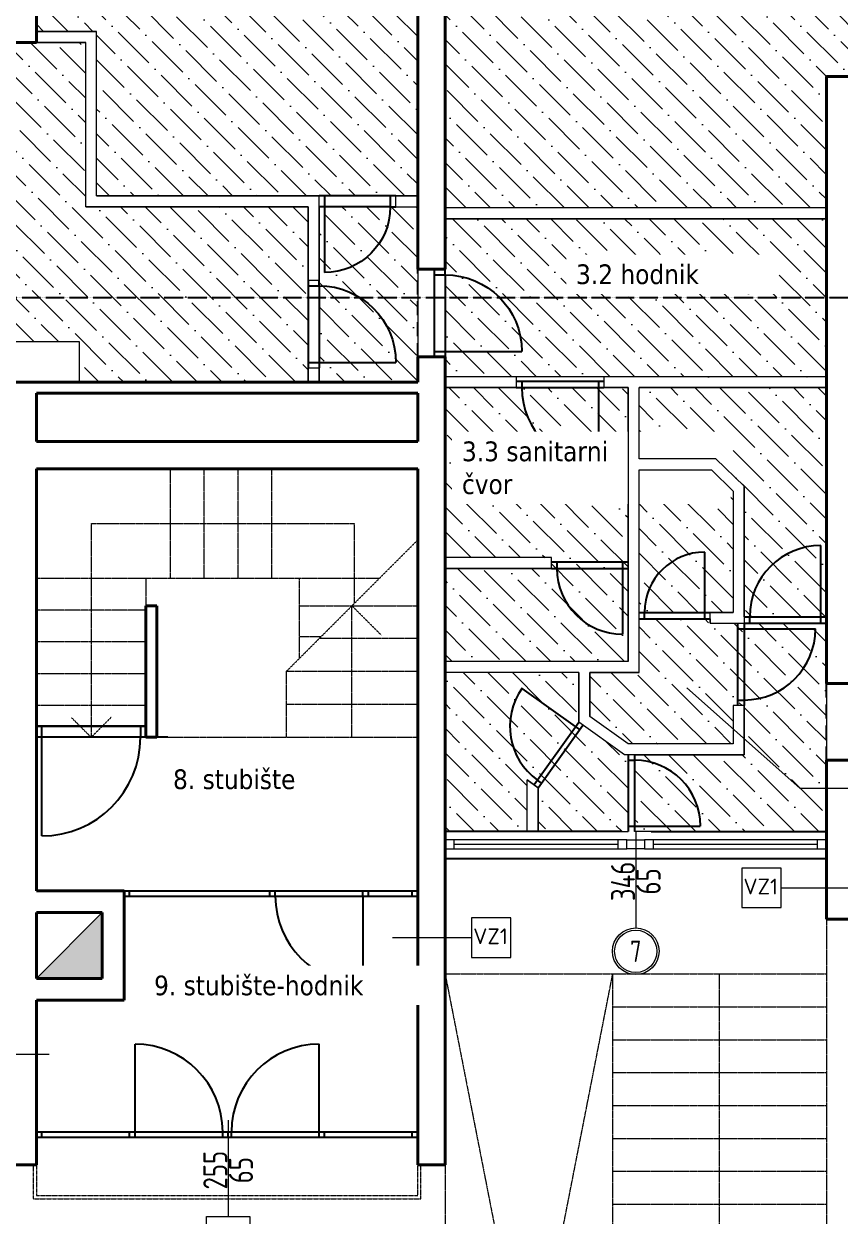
# Model space of a CAD drawing. Header units: millimetres. Extents: x 195897 to 285417, y -229751 to -116129.
# Drawn here: x 204212 to 204957, y -223496 to -222408 of the extents above; entities that cross this region are included whole.
import ezdxf
from ezdxf.enums import TextEntityAlignment as Align

# ---------------------------------------------------------------- set-up
doc = ezdxf.new("R2010")
doc.units = ezdxf.units.MM
doc.header["$PDMODE"] = 2
for name, pattern in [('ACAD_ISO03W100', [30, 12, -18]), ('HIDDEN', [0.375, 0.25, -0.125]), ('HIDDENX2', [19.05, 12.7, -6.35])]:
    doc.linetypes.add(name, pattern=pattern)
doc.layers.get('0').update_dxf_attribs({"lineweight": 0})
doc.layers.get('Defpoints').update_dxf_attribs({"color": 250, "lineweight": 0})
for name, color, linetype, lineweight in [('03-prozori', 132, 'Continuous', 0), ('05-podgled-tanko', 144, 'HIDDEN', 0), ('06-hatch_grijano', 30, 'Continuous', 0), ('07-kote', 70, 'Continuous', 9), ('09-oznaka stavke', 1, 'Continuous', 0), ('5-TX', 113, 'Continuous', 5), ('TP_01 - 0.50', 1, 'Continuous', 40), ('TP_07 - 0.20', 255, 'Continuous', 20)]:
    doc.layers.add(name, color=color, linetype=linetype, lineweight=lineweight)
for name, color, linetype in [('TP_Hatch', 252, 'Continuous'), ('TP_Hidden', 8, 'HIDDENX2'), ('TP_Otvori', 8, 'Continuous'), ('TP_Otvori.block', 8, 'Continuous'), ('zidovi', 1, 'Continuous')]:
    doc.layers.add(name, color=color, linetype=linetype)
doc.styles.add('isocpeur', font='isocpeur.ttf')
doc.styles.add('OPIS', font='hrcom.shx', dxfattribs={"width": 0.8, "height": 20})
doc.styles.add('tahoma10', font='tahoma.ttf', dxfattribs={"height": 2})
doc.dimstyles.new('ISO-25', dxfattribs={"dimtxt": 20, "dimasz": 10, "dimexe": 10, "dimexo": 10, "dimgap": 4, "dimtad": 1, "dimdec": 0, "dimtxsty": 'OPIS', "dimblk": 'ARCHTICK', "dimcen": 10, "dimdle": 10, "dimadec": 0, "dimazin": 0, "dimtfac": 1, "dimtdec": 0, "dimtix": 1, "dimtmove": 0, "dimatfit": 3, "dimldrblk": 'ARCHTICK', "dimfxl": 10, "dimfxlon": 1, "dimarcsym": 0})

# ---------------------------------------------------------------- blocks, each defined once
blk = doc.blocks.new('*U655')
at = {"layer": 'TP_Otvori'}
for p, q in [((5, 0), (5, 70)), ((5, 0), (0, 0)), ((75, 0), (5, 0)), ((5, -10), (5, 0)), ((75, -10), (75, 0)), ((75, 0), (80, 0)), ((80, -10), (0, -10))]:
    blk.add_line(p, q, dxfattribs=at)
blk.add_arc((5, 0), 70, 0, 90, dxfattribs=at)
blk = doc.blocks.new('*U658')
at = {"layer": 'TP_Otvori'}
for p, q in [((5, 0), (5, 60)), ((5, 0), (0, 0)), ((65, 0), (5, 0)), ((5, -10), (5, 0)), ((65, -10), (65, 0)), ((65, 0), (70, 0)), ((70, -10), (0, -10))]:
    blk.add_line(p, q, dxfattribs=at)
blk.add_arc((5, 0), 60, 0, 90, dxfattribs=at)
blk = doc.blocks.new('_ArchTick')
at = {"color": 0, "linetype": 'ByBlock', "lineweight": 0, "const_width": 0.15}
blk.add_lwpolyline([(-0.5, -0.5), (0.5, 0.5)], dxfattribs=at)
blk = doc.blocks.new('*D713')
at = {"layer": '07-kote', "color": 0, "linetype": 'Continuous', "lineweight": -2, "ltscale": 0.5, "transparency": 16777216}
for p, q in [((204596.4, -223791), (204596.4, -223811)), ((204944.4, -223791), (204944.4, -223811)), ((204586.4, -223801), (204954.4, -223801))]:
    blk.add_line(p, q, dxfattribs=at)
at = {"layer": 'Defpoints', "color": 0, "linetype": 'Continuous', "ltscale": 0.5, "transparency": 16777216}
for p in [(204944.4, -223314.6), (204596.4, -223538.6), (204944.4, -223801)]:
    blk.add_point(p, dxfattribs=at)
at = {"layer": '07-kote', "color": 0, "linetype": 'Continuous', "lineweight": -2, "ltscale": 0.5, "transparency": 16777216, "xscale": 10, "yscale": 10, "zscale": 10, "rotation": 180}
blk.add_blockref('_ArchTick', (204596.4, -223801), dxfattribs=at)
at = {"layer": '07-kote', "color": 0, "linetype": 'Continuous', "lineweight": -2, "ltscale": 0.5, "transparency": 16777216, "xscale": 10, "yscale": 10, "zscale": 10}
blk.add_blockref('_ArchTick', (204944.4, -223801), dxfattribs=at)
at = {"layer": '07-kote', "color": 0, "linetype": 'Continuous', "lineweight": 15, "ltscale": 0.5, "transparency": 16777216, "insert": (204770.4, -223787), "char_height": 20, "attachment_point": 5, "style": 'OPIS'}
blk.add_mtext('348', dxfattribs=at)
blk = doc.blocks.new('*D714')
at = {"layer": '07-kote', "color": 0, "linetype": 'Continuous', "lineweight": -2, "ltscale": 0.5, "transparency": 16777216}
for p, q in [((204944.4, -223791), (204944.4, -223811)), ((204969.4, -223791), (204969.4, -223811)), ((204944.4, -223801), (204934.4, -223801)), ((204944.4, -223801), (204969.4, -223801)), ((204969.4, -223801), (204979.4, -223801))]:
    blk.add_line(p, q, dxfattribs=at)
at = {"layer": 'Defpoints', "color": 0, "linetype": 'Continuous', "ltscale": 0.5, "transparency": 16777216}
for p in [(204944.4, -223314.6), (204969.4, -223314.6), (204969.4, -223801)]:
    blk.add_point(p, dxfattribs=at)
at = {"layer": '07-kote', "color": 0, "linetype": 'Continuous', "lineweight": -2, "ltscale": 0.5, "transparency": 16777216, "xscale": 10, "yscale": 10, "zscale": 10}
blk.add_blockref('_ArchTick', (204944.4, -223801), dxfattribs=at)
at = {"layer": '07-kote', "color": 0, "linetype": 'Continuous', "lineweight": -2, "ltscale": 0.5, "transparency": 16777216, "xscale": 10, "yscale": 10, "zscale": 10, "rotation": 180}
blk.add_blockref('_ArchTick', (204969.4, -223801), dxfattribs=at)
at = {"layer": '07-kote', "color": 0, "linetype": 'Continuous', "lineweight": 15, "ltscale": 0.5, "transparency": 16777216, "insert": (204956.9, -223787), "char_height": 20, "attachment_point": 5, "style": 'OPIS'}
blk.add_mtext('25', dxfattribs=at)
blk = doc.blocks.new('*D724')
at = {"layer": '07-kote', "color": 0, "linetype": 'Continuous', "lineweight": -2, "ltscale": 0.5, "transparency": 16777216}
for p, q in [((204596.4, -223831.3), (204596.4, -223851.3)), ((204944.4, -223831.3), (204944.4, -223851.3)), ((204586.4, -223841.3), (204954.4, -223841.3))]:
    blk.add_line(p, q, dxfattribs=at)
at = {"layer": 'Defpoints', "color": 0, "linetype": 'Continuous', "ltscale": 0.5, "transparency": 16777216}
for p in [(204944.4, -223225), (204596.4, -223538.6), (204944.4, -223841.3)]:
    blk.add_point(p, dxfattribs=at)
at = {"layer": '07-kote', "color": 0, "linetype": 'Continuous', "lineweight": -2, "ltscale": 0.5, "transparency": 16777216, "xscale": 10, "yscale": 10, "zscale": 10, "rotation": 180}
blk.add_blockref('_ArchTick', (204596.4, -223841.3), dxfattribs=at)
at = {"layer": '07-kote', "color": 0, "linetype": 'Continuous', "lineweight": -2, "ltscale": 0.5, "transparency": 16777216, "xscale": 10, "yscale": 10, "zscale": 10}
blk.add_blockref('_ArchTick', (204944.4, -223841.3), dxfattribs=at)
at = {"layer": '07-kote', "color": 0, "linetype": 'Continuous', "lineweight": 15, "ltscale": 0.5, "transparency": 16777216, "insert": (204770.4, -223827.3), "char_height": 20, "attachment_point": 5, "style": 'OPIS'}
blk.add_mtext('348', dxfattribs=at)
blk = doc.blocks.new('*D725')
at = {"layer": '07-kote', "color": 0, "linetype": 'Continuous', "lineweight": -2, "ltscale": 0.5, "transparency": 16777216}
for p, q in [((204944.4, -223831.3), (204944.4, -223851.3)), ((204969.4, -223831.3), (204969.4, -223851.3)), ((204944.4, -223841.3), (204934.4, -223841.3)), ((204944.4, -223841.3), (204969.4, -223841.3)), ((204969.4, -223841.3), (204979.4, -223841.3))]:
    blk.add_line(p, q, dxfattribs=at)
at = {"layer": 'Defpoints', "color": 0, "linetype": 'Continuous', "ltscale": 0.5, "transparency": 16777216}
for p in [(204944.4, -223314.6), (204969.4, -223314.6), (204969.4, -223841.3)]:
    blk.add_point(p, dxfattribs=at)
at = {"layer": '07-kote', "color": 0, "linetype": 'Continuous', "lineweight": -2, "ltscale": 0.5, "transparency": 16777216, "xscale": 10, "yscale": 10, "zscale": 10}
blk.add_blockref('_ArchTick', (204944.4, -223841.3), dxfattribs=at)
at = {"layer": '07-kote', "color": 0, "linetype": 'Continuous', "lineweight": -2, "ltscale": 0.5, "transparency": 16777216, "xscale": 10, "yscale": 10, "zscale": 10, "rotation": 180}
blk.add_blockref('_ArchTick', (204969.4, -223841.3), dxfattribs=at)
at = {"layer": '07-kote', "color": 0, "linetype": 'Continuous', "lineweight": 15, "ltscale": 0.5, "transparency": 16777216, "insert": (204956.9, -223827.3), "char_height": 20, "attachment_point": 5, "style": 'OPIS'}
blk.add_mtext('25', dxfattribs=at)
blk = doc.blocks.new('*D1115')
at = {"layer": '07-kote', "color": 0, "linetype": 'ByBlock', "lineweight": -2, "ltscale": 5, "transparency": 16777216}
for p, q in [((203081.4, -223871), (203081.4, -223891)), ((205715.4, -223871), (205715.4, -223891)), ((203071.4, -223881), (205725.4, -223881))]:
    blk.add_line(p, q, dxfattribs=at)
at = {"layer": 'Defpoints', "color": 0, "linetype": 'ByBlock', "ltscale": 5, "transparency": 16777216}
for p in [(205715.4, -223225), (203081.4, -223419), (205715.4, -223881)]:
    blk.add_point(p, dxfattribs=at)
at = {"layer": '07-kote', "color": 0, "linetype": 'ByBlock', "lineweight": -2, "ltscale": 5, "transparency": 16777216, "xscale": 10, "yscale": 10, "zscale": 10, "rotation": 180}
blk.add_blockref('_ArchTick', (203081.4, -223881), dxfattribs=at)
at = {"layer": '07-kote', "color": 0, "linetype": 'ByBlock', "lineweight": -2, "ltscale": 5, "transparency": 16777216, "xscale": 10, "yscale": 10, "zscale": 10}
blk.add_blockref('_ArchTick', (205715.4, -223881), dxfattribs=at)
at = {"layer": '07-kote', "color": 0, "linetype": 'ByBlock', "ltscale": 5, "transparency": 16777216, "insert": (204398.4, -223867), "char_height": 20, "attachment_point": 5, "style": 'OPIS'}
blk.add_mtext('2634', dxfattribs=at)
blk = doc.blocks.new('*D1119')
at = {"layer": '07-kote', "color": 0, "linetype": 'ByBlock', "lineweight": -2, "ltscale": 5, "transparency": 16777216}
for p, q in [((205939.6, -222791), (205939.6, -223459)), ((205929.6, -222801), (205949.6, -222801)), ((205929.6, -223449), (205949.6, -223449))]:
    blk.add_line(p, q, dxfattribs=at)
at = {"layer": 'Defpoints', "color": 0, "linetype": 'ByBlock', "ltscale": 5, "transparency": 16777216}
for p in [(205778.1, -222801), (204596.4, -223449), (205939.6, -223449)]:
    blk.add_point(p, dxfattribs=at)
at = {"layer": '07-kote', "color": 0, "linetype": 'ByBlock', "lineweight": -2, "ltscale": 5, "transparency": 16777216, "xscale": 10, "yscale": 10, "zscale": 10}
for p, rotation in [((205939.6, -222801), 90), ((205939.6, -223449), 270)]:
    blk.add_blockref('_ArchTick', p, dxfattribs=dict(at, rotation=rotation))
at = {"layer": '07-kote', "color": 0, "linetype": 'ByBlock', "ltscale": 5, "transparency": 16777216, "insert": (205925.6, -223125), "char_height": 20, "attachment_point": 5, "rotation": 90, "style": 'OPIS'}
blk.add_mtext('648', dxfattribs=at)
blk = doc.blocks.new('*D1126')
at = {"layer": '07-kote', "color": 0, "linetype": 'ByBlock', "lineweight": -2, "ltscale": 5, "transparency": 16777216}
for p, q in [((205979.6, -223215), (205979.6, -223459)), ((205969.6, -223225), (205989.6, -223225)), ((205969.6, -223449), (205989.6, -223449))]:
    blk.add_line(p, q, dxfattribs=at)
at = {"layer": 'Defpoints', "color": 0, "linetype": 'ByBlock', "ltscale": 5, "transparency": 16777216}
for p in [(205715.4, -223225), (204583.9, -223449), (205979.6, -223449)]:
    blk.add_point(p, dxfattribs=at)
at = {"layer": '07-kote', "color": 0, "linetype": 'ByBlock', "lineweight": -2, "ltscale": 5, "transparency": 16777216, "xscale": 10, "yscale": 10, "zscale": 10}
for p, rotation in [((205979.6, -223225), 90), ((205979.6, -223449), 270)]:
    blk.add_blockref('_ArchTick', p, dxfattribs=dict(at, rotation=rotation))
at = {"layer": '07-kote', "color": 0, "linetype": 'ByBlock', "ltscale": 5, "transparency": 16777216, "insert": (205965.6, -223337), "char_height": 20, "attachment_point": 5, "rotation": 90, "style": 'OPIS'}
blk.add_mtext('224', dxfattribs=at)
blk = doc.blocks.new('*D1137')
at = {"layer": '07-kote', "color": 0, "linetype": 'ByBlock', "lineweight": -2, "ltscale": 5, "transparency": 16777216}
for p, q in [((206019.6, -223215), (206019.6, -223459)), ((206009.6, -223225), (206029.6, -223225)), ((206009.6, -223449), (206029.6, -223449))]:
    blk.add_line(p, q, dxfattribs=at)
at = {"layer": 'Defpoints', "color": 0, "linetype": 'ByBlock', "ltscale": 5, "transparency": 16777216}
for p in [(205715.4, -223225), (204596.4, -223449), (206019.6, -223449)]:
    blk.add_point(p, dxfattribs=at)
at = {"layer": '07-kote', "color": 0, "linetype": 'ByBlock', "lineweight": -2, "ltscale": 5, "transparency": 16777216, "xscale": 10, "yscale": 10, "zscale": 10}
for p, rotation in [((206019.6, -223225), 90), ((206019.6, -223449), 270)]:
    blk.add_blockref('_ArchTick', p, dxfattribs=dict(at, rotation=rotation))
at = {"layer": '07-kote', "color": 0, "linetype": 'ByBlock', "ltscale": 5, "transparency": 16777216, "insert": (206005.6, -223337), "char_height": 20, "attachment_point": 5, "rotation": 90, "style": 'OPIS'}
blk.add_mtext('224', dxfattribs=at)
blk = doc.blocks.new('*U65')
at = {"ltscale": 0.1}
blk.add_line((0.125, 0.375), (0.625, 0.375), dxfattribs=at)
blk.add_lwpolyline([(-0.125, 0.25), (-0.125, 0.5), (0.125, 0.5), (0.125, 0.25)], close=True, dxfattribs=at)
at = {"style": 'isocpeur'}
blk.add_attdef('sl', text='', height=0.1, dxfattribs=at).set_placement((0.005, 0.3336), align=Align.CENTER)
blk = doc.blocks.new('*U1877')
at = {"ltscale": 0.1}
blk.add_line((-0.125, 0.375), (-0.625, 0.375), dxfattribs=at)
blk.add_lwpolyline([(0.125, 0.5), (0.125, 0.25), (-0.125, 0.25), (-0.125, 0.5)], close=True, dxfattribs=at)
at = {"style": 'isocpeur'}
blk.add_attdef('sl', text='', height=0.1, dxfattribs=at).set_placement((0.005, 0.3336), align=Align.CENTER)
blk = doc.blocks.new('*U1881')
blk.add_lwpolyline([(0, 31), (0, -59.2)])
for radius in [21.8, 19.8]:
    blk.add_circle((0, -81), radius)
at = {"style": 'isocpeur', "width": 0.75}
for tag, p in [('SIR', (-12, -15.6)), ('VIS', (12, -15.6))]:
    blk.add_attdef(tag, text='', height=15, rotation=90, dxfattribs=at).set_placement(p, align=Align.MIDDLE)
blk.add_attdef('BR', text='', height=20, dxfattribs=at).set_placement((0, -81), align=Align.MIDDLE_CENTER)
blk = doc.blocks.new('*U1882')
blk.add_line((7, 3.5), (138.25, 3.5))
blk.add_lwpolyline([(0, 7), (145.25, 7), (145.25, 0), (145.25, 0), (0, 0), (0, 7)])
blk.add_lwpolyline([(7, 7), (138.25, 7), (138.25, 0), (7, 0)], close=True)
blk = doc.blocks.new('*U1880')
blk.add_lwpolyline([(0, 31), (0, -59.2)])
blk.add_lwpolyline([(-20.3, -102.9), (-20.3, -59.2), (20.3, -59.2), (20.3, -102.9)], close=True)
at = {"style": 'isocpeur', "width": 0.75}
for tag, p in [('SIR', (-12, -15.6)), ('VIS', (12, -15.6))]:
    blk.add_attdef(tag, text='', height=15, rotation=90, dxfattribs=at).set_placement(p, align=Align.MIDDLE)
blk.add_attdef('BR', text='', height=20, dxfattribs=at).set_placement((0, -81), align=Align.MIDDLE_CENTER)

msp = doc.modelspace()

# ---------------------------------------------------------------- hatches: boundary and pattern name
at = {"layer": '06-hatch_grijano'}
h = msp.add_hatch(dxfattribs=at)
h.set_pattern_fill('ANSI36', color=256, scale=5, angle=270, style=0)
h.paths.add_polyline_path([(203477.4, -222070), (203477.4, -222815), (203535.4, -222815), (203535.4, -222850), (203477.4, -222850), (203477.4, -222871), (203452.4, -222871), (203452.4, -222848), (203106.4, -222848), (203106.4, -222955), (203260.4, -222955), (203260.4, -222965), (203106.4, -222965), (203106.4, -223071), (203477.4, -223071), (203477.4, -223394), (203825.4, -223394), (203825.4, -222698), (204262.4, -222698), (204262.4, -222735), (204471.4, -222735), (204471.4, -222575), (204268.4, -222575), (204268.4, -222425), (204198.4, -222425), (204198.4, -221848), (203850.4, -221848), (203850.4, -222070)])
h.paths.add_polyline_path([(203825.4, -222465), (203850.4, -222465), (203850.4, -222340), (203825.4, -222340)], flags=16)
h.paths.add_polyline_path([(203206.2, -222631), (203338.2, -222631), (203338.2, -222592.1), (203206.2, -222592.1)], flags=25)
h.paths.add_polyline_path([(203776.9, -222567.7), (203901.2, -222567.7), (203901.2, -222528.8), (203776.9, -222528.8)], flags=24)
h = msp.add_hatch(dxfattribs=at)
h.set_pattern_fill('ANSI36', color=256, scale=5, angle=270, style=0)
h.paths.add_polyline_path([(204223.4, -221848), (204571.4, -221848), (204571.4, -222565), (204278.4, -222565), (204278.4, -222415), (204223.4, -222415)])
h.paths.add_polyline_path([(204340.3, -222178.7), (204470.6, -222178.7), (204470.6, -222139.8), (204340.3, -222139.8)], flags=24)
h = msp.add_hatch(dxfattribs=at)
h.set_pattern_fill('ANSI36', color=256, scale=5, angle=270, style=0)
h.paths.add_polyline_path([(204596.4, -221968), (204944.4, -221968), (204944.4, -222110), (204969.4, -222110), (204969.4, -221968), (205317.4, -221968), (205317.4, -222576), (205237.4, -222576), (205237.4, -222601), (205317.4, -222601), (205317.4, -223204), (204969.4, -223204), (204969.4, -222601), (205019.4, -222601), (205019.4, -222576), (204969.4, -222576), (204969.4, -222456), (204944.4, -222456), (204944.4, -222576), (204596.4, -222576)])
h.paths.add_polyline_path([(204773.4, -222815), (204839.4, -222815), (204859.4, -222834.3), (204859.4, -222945), (204773.4, -222945)], flags=17)
h.paths.add_polyline_path([(204905.4, -222369.1), (205022.3, -222369.1), (205022.3, -222330.2), (204905.4, -222330.2)], flags=24)
h.paths.add_polyline_path([(204996.9, -223100.4), (205141.6, -223100.4), (205141.6, -223029.2), (204996.9, -223029.2)], flags=24)
h.paths.add_polyline_path([(204710.3, -222655.9), (204834.8, -222655.9), (204834.8, -222617.1), (204710.3, -222617.1)], flags=25)
h.paths.add_polyline_path([(204606.1, -222849.3), (204750.5, -222849.3), (204750.5, -222778.2), (204606.1, -222778.2)], flags=25)
h = msp.add_hatch(dxfattribs=at)
h.set_pattern_fill('ANSI36', color=256, scale=5, angle=270, style=0)
h.paths.add_polyline_path([(204481.4, -222575), (204571.4, -222575), (204571.4, -222735), (204481.4, -222735)])
h = msp.add_hatch(dxfattribs=at)
h.set_pattern_fill('ANSI36', color=256, scale=5, angle=270, style=0)
h.paths.add_polyline_path([(204596.4, -222586), (204944.4, -222586), (204944.4, -222730), (204596.4, -222730)])
h.paths.add_polyline_path([(204710.3, -222655.9), (204834.8, -222655.9), (204834.8, -222617.1), (204710.3, -222617.1)], flags=24)
h = msp.add_hatch(dxfattribs=at)
h.set_pattern_fill('ANSI36', color=256, scale=5, angle=270, style=0)
h.paths.add_polyline_path([(204596.4, -222740), (204763.4, -222740), (204763.4, -222990), (204596.4, -222990), (204596.4, -222905), (204693.4, -222905), (204693.4, -222895), (204596.4, -222895)])
h.paths.add_polyline_path([(204606.1, -222849.3), (204750.5, -222849.3), (204750.5, -222778.2), (204606.1, -222778.2)], flags=24)
h = msp.add_hatch(dxfattribs=at)
h.set_pattern_fill('ANSI36', color=256, scale=5, angle=270, style=0)
h.paths.add_polyline_path([(204773.4, -222740), (204944.4, -222740), (204944.4, -222949), (204869.4, -222949), (204869.4, -222830), (204843.4, -222805), (204773.4, -222805)], flags=17)
h.paths.add_polyline_path([(204773.4, -222815), (204839.4, -222815), (204859.4, -222834.3), (204859.4, -222945), (204773.4, -222945)], flags=16)
h = msp.add_hatch(dxfattribs=at)
h.set_pattern_fill('ANSI36', color=256, scale=5, angle=270, style=0)
h.paths.add_polyline_path([(204863.4, -222955), (204944.4, -222955), (204944.4, -223145), (204769.4, -223145), (204769.4, -223075), (204869.4, -223075), (204869.4, -223030), (204859.4, -223030), (204859.4, -223065), (204763.4, -223065), (204728.4, -223040), (204728.4, -223000), (204773.4, -223000), (204773.4, -222951), (204838.4, -222951), (204838.4, -222955)], flags=17)
h = msp.add_hatch(dxfattribs=at)
h.set_pattern_fill('ANSI36', color=256, scale=5, angle=270, style=0)
h.paths.add_polyline_path([(204596.4, -223000), (204596.4, -223145), (204671.4, -223145), (204671.4, -223097.9), (204681.4, -223105), (204681.4, -223145), (204763.4, -223145), (204763.4, -223075), (204760.2, -223075), (204718.4, -223045.2), (204718.4, -223000)])
at = {"layer": 'TP_Hatch'}
h = msp.add_hatch(color=256, dxfattribs=at)
h.dxf.hatch_style = 1
h.paths.add_polyline_path([(204283.4, -223219), (204223.4, -223279), (204283.4, -223279)])

# ---------------------------------------------------------------- linework, layer by layer
at = {"layer": '03-prozori'}
msp.add_lwpolyline([(204762.4, -223152.7), (204778.4, -223152.7), (204778.4, -223160.7), (204762.4, -223160.7)], close=True, dxfattribs=at)
at = {"layer": '05-podgled-tanko'}
for p, q in [((204345.4, -222814), (204345.4, -222914)), ((204376.4, -222914), (204376.4, -222814)), ((204407.4, -222914), (204407.4, -222814)), ((204438.4, -222914), (204438.4, -222814)), ((204273.4, -222864), (204273.4, -223059)), ((204273.4, -222864), (204513.4, -222864)), ((204513.4, -222864), (204513.4, -222937)), ((204451.4, -222999), (204571.4, -222879)), ((204323.4, -222914), (204223.4, -222914)), ((204536.4, -222914), (204323.4, -222914)), ((204323.4, -222914), (204323.4, -222939)), ((204463.4, -222987), (204463.4, -222914)), ((204323.4, -222943), (204223.4, -222943)), ((204463.4, -222939), (204511.4, -222939)), ((204511.4, -222939), (204571.4, -222939)), ((204511.4, -223059), (204511.4, -222939)), ((204538.3, -222965.9), (204511.4, -222939)), ((204463.4, -222967), (204483.4, -222967)), ((204571.4, -222969), (204481.4, -222969)), ((204323.4, -222972), (204223.4, -222972)), ((204323.4, -223001), (204223.4, -223001)), ((204571.4, -222999), (204451.4, -222999)), ((204451.4, -222999), (204451.4, -223059)), ((204323.4, -223030), (204223.4, -223030)), ((204571.4, -223029), (204451.4, -223029)), ((204255.4, -223041), (204273.4, -223059)), ((204291.5, -223041), (204273.4, -223059)), ((204333.4, -223059), (204451.4, -223059)), ((204451.4, -223059), (204571.4, -223059)), ((204944.4, -223225), (204944.4, -223335)), ((204596.4, -223275), (204944.4, -223275)), ((204749.4, -223530), (204749.4, -223275)), ((204846.9, -223665), (204846.9, -223275)), ((204749.4, -223305), (204944.4, -223305)), ((204749.4, -223335), (204944.4, -223335)), ((204944.4, -223335), (204944.4, -223665)), ((204749.4, -223365), (204914.4, -223365)), ((204914.4, -223365), (204944.4, -223365)), ((204749.4, -223395), (204884.4, -223395)), ((204884.4, -223395), (204944.4, -223395)), ((204749.4, -223425), (204854.4, -223425)), ((204854.4, -223425), (204944.4, -223425)), ((204596.4, -223449), (204596.4, -223539)), ((204749.4, -223455), (204824.4, -223455)), ((204824.4, -223455), (204944.4, -223455)), ((204749.4, -223485), (204794.4, -223485)), ((204794.4, -223485), (204944.4, -223485))]:
    msp.add_line(p, q, dxfattribs=at).dxf.unprotected_set("ltscale", 0)
msp.add_lwpolyline([(204596.4, -223275), (204672.9, -223665), (204749.4, -223275)], dxfattribs=at).dxf.unprotected_set("ltscale", 0)
at = {"layer": '05-podgled-tanko', "ltscale": 0.5}
for points in [[(204223.4, -223424), (204223.4, -223477.1), (204571.4, -223477.1), (204571.4, -223449)], [(204220.4, -223449), (204220.4, -223480.1), (204574.4, -223480.1), (204574.4, -223449)]]:
    msp.add_lwpolyline(points, dxfattribs=at)
at = {"layer": '06-hatch_grijano', "linetype": 'ByBlock', "ltscale": 5}
for points in [[(204223.4, -221848), (204571.4, -221848), (204571.4, -222565), (204278.4, -222565), (204278.4, -222415), (204223.4, -222415), (204223.4, -221848)], [(203825.4, -222698), (204262.4, -222698), (204262.4, -222735), (204471.4, -222735), (204471.4, -222575), (204268.4, -222575), (204268.4, -222425), (204198.4, -222425)], [(204863.4, -222955), (204944.4, -222955), (204944.4, -223145), (204769.4, -223145), (204769.4, -223075), (204869.4, -223075), (204869.4, -223030), (204859.4, -223030), (204859.4, -223065), (204763.4, -223065), (204728.4, -223040), (204728.4, -223000), (204773.4, -223000), (204773.4, -222951), (204838.4, -222951), (204838.4, -222955), (204863.4, -222955)], [(204596.4, -223000), (204596.4, -223145), (204671.4, -223145), (204671.4, -223097.9), (204681.4, -223105), (204681.4, -223145), (204763.4, -223145), (204763.4, -223075), (204760.2, -223075), (204718.4, -223045.2), (204718.4, -223000), (204596.4, -223000)]]:
    msp.add_lwpolyline(points, dxfattribs=at)
msp.add_lwpolyline([(204481.4, -222575), (204571.4, -222575), (204571.4, -222735), (204481.4, -222735)], close=True, dxfattribs=at)
at = {"layer": '07-kote', "linetype": 'ByBlock', "ltscale": 5}
msp.add_lwpolyline([(204817, -223014), (204920.1, -223105.3), (205121.1, -223105.3)], dxfattribs=at)
at = {"layer": 'TP_01 - 0.50'}
for p, q in [((204571.4, -221794), (204571.4, -222575)), ((204596.4, -222576), (204596.4, -221794)), ((204223.4, -222425), (204223.4, -222340)), ((204223.4, -222425), (204198.4, -222425)), ((204944.4, -222456), (204944.4, -222576)), ((204944.4, -222456), (204969.4, -222456)), ((204571.4, -222575), (204571.4, -222632)), ((204596.4, -222632), (204596.4, -222576)), ((204944.4, -222576), (204944.4, -222740)), ((204571.4, -222632), (204596.4, -222632)), ((204571.4, -222712), (204571.4, -222735)), ((204571.4, -222712), (204596.4, -222712)), ((204596.4, -222740), (204596.4, -222712)), ((204198.4, -222735), (204223.4, -222735)), ((204223.4, -222735), (204471.4, -222735)), ((204471.4, -222735), (204571.4, -222735)), ((204596.4, -222895), (204596.4, -222740)), ((204944.4, -222740), (204944.4, -223010)), ((204223.4, -222789), (204223.4, -222745)), ((204223.4, -222745), (204571.4, -222745)), ((204571.4, -222745), (204571.4, -222789)), ((204571.4, -222789), (204223.4, -222789)), ((204223.4, -223199), (204223.4, -222814)), ((204571.4, -222814), (204223.4, -222814)), ((204571.4, -222814), (204571.4, -223449)), ((204596.4, -223449), (204596.4, -222895)), ((204323.4, -222939), (204323.4, -223059)), ((204333.4, -222939), (204323.4, -222939)), ((204333.4, -222939), (204333.4, -223059)), ((204944.4, -223010), (204969.4, -223010)), ((204323.4, -223049), (204323.4, -223059)), ((204333.4, -223059), (204323.4, -223059)), ((204944.4, -223080), (204944.4, -223225)), ((204944.4, -223080), (204969.4, -223080)), ((204303.4, -223199), (204223.4, -223199)), ((204303.4, -223299), (204303.4, -223199)), ((204223.4, -223279), (204223.4, -223219)), ((204283.4, -223219), (204223.4, -223219)), ((204283.4, -223279), (204283.4, -223219)), ((204969.4, -223225), (204944.4, -223225)), ((204283.4, -223279), (204223.4, -223279)), ((204223.4, -223449), (204223.4, -223299)), ((204303.4, -223299), (204223.4, -223299)), ((204198.4, -223449), (204223.4, -223449)), ((204571.4, -223449), (204596.4, -223449))]:
    msp.add_line(p, q, dxfattribs=at)
at = {"layer": 'TP_07 - 0.20'}
for p, q in [((204223.4, -222415), (204278.4, -222415)), ((204278.4, -222565), (204278.4, -222415)), ((204223.4, -222425), (204268.4, -222425)), ((204268.4, -222575), (204268.4, -222425)), ((204278.4, -222565), (204481.4, -222565)), ((204481.4, -222575), (204481.4, -222565)), ((204551.4, -222565), (204571.4, -222565)), ((204551.4, -222575), (204551.4, -222565)), ((204268.4, -222575), (204471.4, -222575)), ((204471.4, -222575), (204471.4, -222642)), ((204481.4, -222575), (204481.4, -222642)), ((204551.4, -222575), (204571.4, -222575)), ((204944.4, -222576), (204596.4, -222576)), ((204944.4, -222586), (204596.4, -222586)), ((204471.4, -222642), (204481.4, -222642)), ((203825.4, -222698), (204262.4, -222698)), ((204262.4, -222698), (204262.4, -222735)), ((204471.4, -222722), (204471.4, -222735)), ((204471.4, -222722), (204481.4, -222722)), ((204481.4, -222722), (204481.4, -222735)), ((204661.4, -222730), (204596.4, -222730)), ((204661.4, -222730), (204661.4, -222740)), ((204944.4, -222730), (204741.4, -222730)), ((204741.4, -222730), (204741.4, -222740)), ((204661.4, -222740), (204596.4, -222740)), ((204763.4, -222740), (204741.4, -222740)), ((204763.4, -222805), (204763.4, -222740)), ((204944.4, -222740), (204773.4, -222740)), ((204773.4, -222805), (204773.4, -222740)), ((204763.4, -222990), (204763.4, -222805)), ((204843.4, -222805), (204773.4, -222805)), ((204869.4, -222830), (204843.4, -222805)), ((204839.4, -222815), (204773.4, -222815)), ((204773.4, -223000), (204773.4, -222815)), ((204859.4, -222834.3), (204839.4, -222815)), ((204859.4, -222834.3), (204859.4, -222945)), ((204869.4, -222830), (204869.4, -222955)), ((204693.4, -222895), (204596.4, -222895)), ((204693.4, -222905), (204693.4, -222895)), ((204693.4, -222905), (204596.4, -222905)), ((204773.4, -222955), (204773.4, -222945)), ((204838.4, -222945), (204859.4, -222945)), ((204838.4, -222955), (204838.4, -222945)), ((204838.4, -222955), (204859.4, -222955)), ((204859.4, -222955), (204869.4, -222955)), ((204763.4, -222990), (204596.4, -222990)), ((204718.4, -223000), (204596.4, -223000)), ((204718.4, -223000), (204718.4, -223045.2)), ((204773.4, -223000), (204728.4, -223000)), ((204728.4, -223000), (204728.4, -223040)), ((204859.4, -223030), (204859.4, -223065)), ((204869.4, -223030), (204859.4, -223030)), ((204869.4, -223030), (204869.4, -223075)), ((204760.2, -223075), (204718.4, -223045.2)), ((204763.4, -223065), (204728.4, -223040)), ((204859.4, -223065), (204763.4, -223065)), ((204869.4, -223075), (204760.2, -223075)), ((204671.4, -223145), (204671.4, -223097.9)), ((204681.4, -223105), (204671.4, -223097.9)), ((204681.4, -223145), (204681.4, -223105)), ((204283.4, -223219), (204223.4, -223279))]:
    msp.add_line(p, q, dxfattribs=at)
at = {"layer": 'TP_Hidden'}
for p, q in [((204571.4, -222712), (204571.4, -222632)), ((204944.4, -223080), (204944.4, -223010)), ((204343.4, -223059), (204333.4, -223059))]:
    msp.add_line(p, q, dxfattribs=at)
at = {"layer": 'TP_Otvori'}
for p, q in [((204661.4, -222734), (204741.4, -222734)), ((204661.4, -222740), (204741.4, -222740)), ((204666.4, -222734), (204666.4, -222740)), ((204736.4, -222734), (204736.4, -222740)), ((204736.4, -222740), (204736.4, -222810)), ((204833.4, -222945), (204833.4, -222890)), ((204939.4, -222949), (204939.4, -222884)), ((204693.4, -222899), (204763.4, -222899)), ((204698.4, -222899), (204698.4, -222905)), ((204758.4, -222899), (204758.4, -222905)), ((204693.4, -222905), (204763.4, -222905)), ((204758.4, -222905), (204758.4, -222964.9)), ((204773.4, -222945), (204838.4, -222945)), ((204778.4, -222951), (204778.4, -222945)), ((204833.4, -222951), (204833.4, -222945)), ((204773.4, -222951), (204838.4, -222951)), ((204863.4, -222955), (204863.4, -223030)), ((204869.4, -222949), (204944.4, -222949)), ((204869.4, -222955), (204869.4, -223030)), ((204869.4, -222955), (204944.4, -222955)), ((204874.4, -222955), (204874.4, -222949)), ((204939.4, -222955), (204939.4, -222949)), ((204863.4, -222960), (204869.4, -222960)), ((204869.4, -222960), (204934.4, -222960)), ((204715.5, -223049.2), (204666.8, -223014.5)), ((204863.4, -223025), (204869.4, -223025)), ((204677.8, -223102.1), (204718.4, -223045.2)), ((204223.4, -223049), (204323.4, -223049)), ((204323.4, -223049), (204223.4, -223049)), ((204228.4, -223149), (204228.4, -223049)), ((204318.4, -223049), (204318.4, -223059)), ((204681.4, -223105), (204722.1, -223048.1)), ((204719.3, -223052), (204715.5, -223049.2)), ((204323.4, -223059), (204223.4, -223059)), ((204763.4, -223075), (204763.4, -223145)), ((204769.4, -223075), (204769.4, -223145)), ((204763.4, -223080), (204769.4, -223080)), ((204684.5, -223100.8), (204680.7, -223098.1)), ((204763.4, -223140), (204769.4, -223140)), ((204769.4, -223140), (204829.3, -223140)), ((204756.4, -223145), (204596.4, -223145)), ((204784.4, -223145), (204944.4, -223145)), ((204944.4, -223170), (204596.4, -223170)), ((204303.4, -223199), (204571.4, -223199)), ((204303.4, -223204), (204571.4, -223204)), ((204308.4, -223204), (204308.4, -223199)), ((204436.4, -223204), (204436.4, -223199)), ((204441.4, -223204), (204441.4, -223199)), ((204521.4, -223204), (204521.4, -223199)), ((204521.4, -223204), (204521.4, -223284)), ((204526.4, -223204), (204526.4, -223199)), ((204566.4, -223204), (204566.4, -223199)), ((204313.4, -223419), (204313.4, -223339)), ((204481.4, -223419), (204481.4, -223339)), ((204223.4, -223419), (204571.4, -223419)), ((204223.4, -223424), (204571.4, -223424)), ((204228.4, -223424), (204228.4, -223419)), ((204308.4, -223424), (204308.4, -223419)), ((204313.4, -223424), (204313.4, -223419)), ((204393.4, -223424), (204393.4, -223419)), ((204398.4, -223424), (204398.4, -223419)), ((204398.4, -223424), (204398.4, -223419)), ((204401.4, -223424), (204401.4, -223419)), ((204481.4, -223424), (204481.4, -223419)), ((204486.4, -223424), (204486.4, -223419)), ((204566.4, -223424), (204566.4, -223419))]:
    msp.add_line(p, q, dxfattribs=at)
for centre, radius, start, end in [((204736.4, -222740), 70, 180, 270), ((204833.4, -222945), 55, 90, 180), ((204939.4, -222949), 65, 90, 180), ((204758.4, -222905), 60, 180, 270), ((204869.4, -222960), 65, 270, 0), ((204715.5, -223049.2), 60, 144.4623, 234.4623), ((204228.4, -223059), 90, 270, 0), ((204769.4, -223140), 60, 0, 90), ((204521.4, -223204), 80, 180, 270), ((204313.4, -223419), 80, 0, 90), ((204481.4, -223419), 80, 90, 180)]:
    msp.add_arc(centre, radius, start, end, dxfattribs=at)

# ---------------------------------------------------------------- block references
at = {"layer": '03-prozori', "xscale": -1.142857143313301, "yscale": 1.142857143313301, "zscale": 1.142857143313301}
for p in [(204762.4, -223160.7), (204944.4, -223160.7)]:
    msp.add_blockref('*U1882', p, dxfattribs=at)
at = {"layer": '09-oznaka stavke', "linetype": 'HIDDEN', "ltscale": 50}
ref = msp.add_blockref('*U1881', (204770.4, -223175.3), dxfattribs=dict(at, xscale=0.9750000000000001, yscale=0.9750000000000001, zscale=0.9750000000000001, rotation=0.001792447738944714))
ref.add_attrib('SIR', '346', dxfattribs={"layer": '0', "height": 22, "rotation": 90.0018, "style": 'isocpeur', "width": 0.75}).set_placement((204758.7, -223190.5), align=Align.MIDDLE)
ref.add_attrib('VIS', '65', dxfattribs={"layer": '0', "height": 22, "rotation": 90.0018, "style": 'isocpeur', "width": 0.75}).set_placement((204782.1, -223190.5), align=Align.MIDDLE)
ref.add_attrib('BR', '7', dxfattribs={"layer": '0', "height": 19.5, "rotation": 0.0018, "style": 'isocpeur', "width": 0.75}).set_placement((204770.4, -223254.3), align=Align.MIDDLE_CENTER)
ref = msp.add_blockref('*U1880', (204398.4, -223438.7), dxfattribs=dict(at, xscale=0.9750000000000001, yscale=0.9750000000000001, zscale=0.9750000000000001, rotation=0.001792447738944714))
ref.add_attrib('SIR', '255', dxfattribs={"layer": '0', "height": 22, "rotation": 90.0018, "style": 'isocpeur', "width": 0.75}).set_placement((204386.7, -223454), align=Align.MIDDLE)
ref.add_attrib('VIS', '65', dxfattribs={"layer": '0', "height": 22, "rotation": 90.0018, "style": 'isocpeur', "width": 0.75}).set_placement((204410.1, -223454), align=Align.MIDDLE)
at = {"layer": '5-TX'}
ref = msp.add_blockref('*U1877', (204885.1, -223250.4), dxfattribs=dict(at, xscale=-144.0000000000024, yscale=144.0000000000024, zscale=144.0000000000024, rotation=0.0001386217754983932))
ref.add_attrib('sl', 'VZ1', dxfattribs={"layer": '0', "height": 14.4, "rotation": 0.0001, "style": 'isocpeur'}).set_placement((204884.4, -223202.4), align=Align.CENTER)
ref = msp.add_blockref('*U65', (204638.5, -223295.9), dxfattribs=dict(at, xscale=-144.0000000000024, yscale=144.0000000000024, zscale=144.0000000000024, rotation=0.0001386217754983932))
ref.add_attrib('sl', 'VZ1', dxfattribs={"layer": '0', "height": 14.4, "rotation": 0.0001, "style": 'isocpeur'}).set_placement((204637.8, -223247.8), align=Align.CENTER)
ref = msp.add_blockref('*U1877', (204145.2, -223402.1), dxfattribs=dict(at, xscale=-144.0000000000024, yscale=144.0000000000024, zscale=144.0000000000024, rotation=0.0001386217754983932))
ref.add_attrib('sl', 'VZ1', dxfattribs={"layer": '0', "height": 14.4, "rotation": 0.0001, "style": 'isocpeur'}).set_placement((204144.5, -223354.1), align=Align.CENTER)
at = {"layer": 'TP_Otvori.block', "xscale": -1}
for name, p, rotation in [('*U658', (204481.4, -222575), 180), ('*U655', (204596.4, -222712), 270), ('*U655', (204481.4, -222722), 270)]:
    msp.add_blockref(name, p, dxfattribs=dict(at, rotation=rotation))

# ---------------------------------------------------------------- dimensions: what is measured, and where the dimension line sits
at = {"layer": '07-kote', "linetype": 'ByBlock', "ltscale": 5}
for base, p2, picture, middle in [((205979.6, -223449), (204583.9, -223449), '*D1126', (205965.6, -223337)), ((206019.6, -223449), (204596.4, -223449), '*D1137', (206005.6, -223337))]:
    dim = msp.add_linear_dim(base=base, p1=(205715.4, -223225), p2=p2, angle=90, dimstyle='ISO-25', override={"dimtmove": 1}, dxfattribs=at)
    dim.commit()
    dim.dimension.update_dxf_attribs({"geometry": picture, "text_midpoint": middle})
at = {"layer": '07-kote', "linetype": 'Continuous', "lineweight": 15, "ltscale": 0.5}
for base, p1, p2, picture, middle in [((204944.4, -223841.3), (204596.4, -223538.6), (204944.4, -223225), '*D724', (204770.4, -223827.3)), ((204944.4, -223801), (204596.4, -223538.6), (204944.4, -223314.6), '*D713', (204770.4, -223787)), ((204969.4, -223801), (204944.4, -223314.6), (204969.4, -223314.6), '*D714', (204956.9, -223787)), ((204969.4, -223841.3), (204944.4, -223314.6), (204969.4, -223314.6), '*D725', (204956.9, -223827.3))]:
    dim = msp.add_linear_dim(base=base, p1=p1, p2=p2, dimstyle='ISO-25', override={"dimtmove": 1}, dxfattribs=at)
    dim.commit()
    dim.dimension.update_dxf_attribs({"geometry": picture, "text_midpoint": middle})

# ---------------------------------------------------------------- next in the draw order: texts
at = {"layer": '07-kote', "linetype": 'ByBlock', "ltscale": 5, "char_height": 18, "attachment_point": 1, "style": 'tahoma10', "bg_fill": 2}
for s, width, heights, insert in [('3.2 hodnik ', 171.793, [2.54], (204715.9, -222627.5)), ('\\pt90;3.3 sanitarni\\Pčvor ', 236.263, [133], (204611.8, -222789.1)), ('\\pt90;8. stubište', 171.793, [2.54], (204348.1, -223088.3)), ('\\pt180;9. stubište-hodnik', 233.639, [87.9], (204330.8, -223276.4))]:
    msp.add_mtext_dynamic_manual_height_columns(s, width=width, gutter_width=10, heights=heights, dxfattribs=dict(at, insert=insert))

# ---------------------------------------------------------------- next in the draw order: linework, layer by layer
at = {"layer": '06-hatch_grijano', "linetype": 'ByBlock', "ltscale": 5}
for points in [[(204596.4, -221968), (204944.4, -221968), (204944.4, -222110), (204969.4, -222110), (204969.4, -221968), (205317.4, -221968), (205317.4, -222576), (205237.4, -222576), (205237.4, -222601), (205317.4, -222601), (205317.4, -223204), (204969.4, -223204), (204969.4, -222601), (205019.4, -222601), (205019.4, -222576), (204969.4, -222576), (204969.4, -222456), (204944.4, -222456), (204944.4, -222576), (204596.4, -222576), (204596.4, -221968)], [(204596.4, -222740), (204763.4, -222740), (204763.4, -222990), (204596.4, -222990), (204596.4, -222905), (204693.4, -222905), (204693.4, -222895), (204596.4, -222895), (204596.4, -222740)], [(204773.4, -222740), (204944.4, -222740), (204944.4, -222949), (204869.4, -222949), (204869.4, -222830), (204843.4, -222805), (204773.4, -222805), (204773.4, -222740)], [(204773.4, -222815), (204839.4, -222815), (204859.4, -222834.3), (204859.4, -222945), (204773.4, -222945), (204773.4, -222815)]]:
    msp.add_lwpolyline(points, dxfattribs=at)
msp.add_lwpolyline([(204596.4, -222586), (204944.4, -222586), (204944.4, -222730), (204596.4, -222730)], close=True, dxfattribs=at)
at = {"layer": 'zidovi', "linetype": 'ACAD_ISO03W100', "ltscale": 0.02}
msp.add_line((205821.2, -222658.1), (203015, -222658.1), dxfattribs=at)

# ---------------------------------------------------------------- next in the draw order: dimensions: what is measured, and where the dimension line sits
at = {"layer": '07-kote', "linetype": 'ByBlock', "ltscale": 5}
dim = msp.add_linear_dim(base=(205939.6, -223449), p1=(205778.1, -222801), p2=(204596.4, -223449), angle=90, dimstyle='ISO-25', override={"dimtmove": 1}, dxfattribs=at)
dim.commit()
dim.dimension.update_dxf_attribs({"geometry": '*D1119', "text_midpoint": (205925.6, -223125)})
dim = msp.add_linear_dim(base=(205715.4, -223881), p1=(203081.4, -223419), p2=(205715.4, -223225), dimstyle='ISO-25', dxfattribs=at)
dim.commit()
dim.dimension.update_dxf_attribs({"geometry": '*D1115', "text_midpoint": (204398.4, -223867)})

doc.saveas('drawing.dxf')
